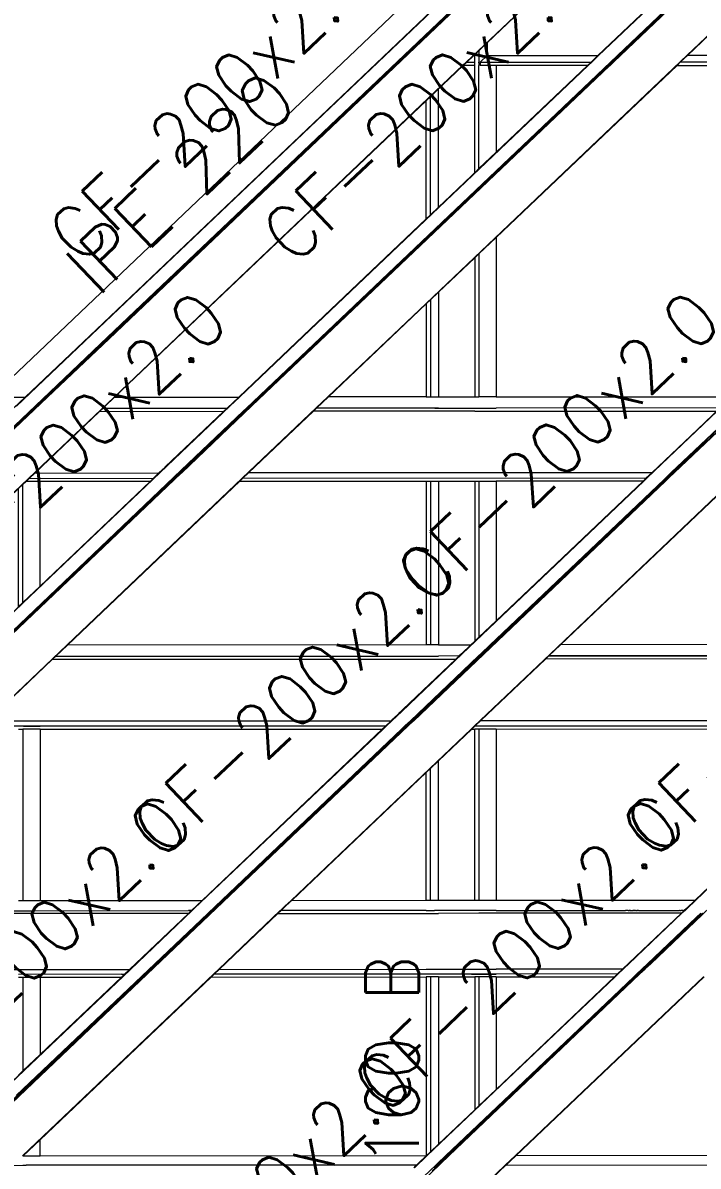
# Model space of a CAD drawing. Header units: millimetres. Extents: x 0 to 42, y 0 to 29.7.
# Drawn here: x 10.723 to 12.667, y 17.02 to 20.312 of the extents above; entities that cross this region are included whole.
import ezdxf
from ezdxf.enums import TextEntityAlignment as Align

# ---------------------------------------------------------------- set-up
doc = ezdxf.new("R2010")
doc.units = ezdxf.units.MM
doc.layers.add('BARRAS_DE_ACERO', color=7, linetype='Continuous', lineweight=9)
doc.layers.add('REFERENCIA_DE_LAS_BARRAS', color=2, linetype='Continuous', lineweight=9)
doc.styles.add('CYPETXT', font='romans__.ttf', dxfattribs={"height": 0.2})

msp = doc.modelspace()

# ---------------------------------------------------------------- linework, layer by layer
at = {"layer": 'BARRAS_DE_ACERO'}
for p, q in [((11.35914, 19.19372), (13.7196, 21.43868)), ((12.41443, 20.19941), (12.89606, 20.65748)), ((12.44023, 20.21952), (12.89848, 20.65535)), ((12.9004, 20.65283), (12.44349, 20.21828)), ((12.38059, 20.21824), (12.66374, 20.48754)), ((12.66228, 20.48754), (12.39286, 20.23131)), ((10.96843, 19.40468), (12.06329, 20.44595)), ((12.0121, 20.45411), (11.54032, 20.00542)), ((10.63235, 19.23617), (11.88387, 20.42643)), ((10.70397, 19.20862), (11.98736, 20.42919)), ((12.05269, 20.4403), (10.96672, 19.40749)), ((12.00071, 20.19915), (12.25177, 20.43793)), ((12.25218, 20.43789), (12.05974, 20.25487)), ((12.60972, 20.43811), (12.37855, 20.21824)), ((12.86729, 20.43969), (12.63539, 20.21914)), ((12.86741, 20.43809), (12.6364, 20.21839)), ((12.86722, 20.4383), (12.6527, 20.2343)), ((11.99221, 20.38074), (10.75984, 19.20868)), ((10.97067, 19.40445), (11.98525, 20.36937)), ((11.99283, 20.37459), (10.971, 19.40278)), ((12.03604, 20.23233), (12.05974, 20.25487)), ((12.05974, 20.25487), (12.05974, 20.21804)), ((12.63539, 20.21914), (11.88387, 19.5044)), ((12.02077, 20.21781), (12.00115, 20.19915)), ((12.02077, 20.21781), (12.02367, 20.21781)), ((12.03604, 20.23233), (12.02367, 20.22057)), ((12.02367, 20.21781), (12.02367, 20.21802)), ((12.02367, 20.19916), (12.02367, 20.21781)), ((12.03604, 20.23233), (12.03604, 20.21803)), ((12.03604, 20.21803), (12.03604, 20.19917)), ((12.0399, 20.19917), (12.05974, 20.21804)), ((12.05974, 20.21804), (12.37855, 20.21824)), ((12.38028, 20.21795), (12.36074, 20.19937)), ((12.38028, 20.21795), (12.38059, 20.21824)), ((12.39286, 20.23131), (12.38086, 20.21989)), ((12.44023, 20.21952), (12.41396, 20.19454)), ((12.42364, 20.19941), (12.44349, 20.21828)), ((12.61656, 20.19952), (12.6364, 20.21839)), ((12.63604, 20.21846), (12.63597, 20.21839)), ((12.6527, 20.2343), (12.63604, 20.21846)), ((13.20955, 20.21874), (12.6364, 20.21839)), ((11.98957, 20.18986), (10.98516, 19.2346)), ((10.98653, 19.2346), (11.99044, 20.18939)), ((11.36412, 19.19372), (12.4113, 20.18964)), ((11.36626, 19.20253), (12.41443, 20.19941)), ((11.38231, 19.20904), (12.41229, 20.18861)), ((12.35048, 20.18961), (11.52935, 19.40867)), ((11.58334, 19.40457), (12.40881, 20.18964)), ((11.91972, 20.12171), (11.99089, 20.18939)), ((11.98957, 20.18986), (11.99897, 20.1988)), ((11.99044, 20.18939), (11.99472, 20.19346)), ((12.00027, 20.19831), (11.99089, 20.18939)), ((12.02367, 20.18941), (11.99089, 20.18939)), ((11.99999, 20.19847), (11.99472, 20.19346)), ((12.00071, 20.19915), (11.99999, 20.19847)), ((12.00073, 20.19875), (12.00027, 20.19831)), ((12.00073, 20.19875), (12.00115, 20.19915)), ((12.00115, 20.19915), (12.02367, 20.19916)), ((12.02367, 20.18941), (12.02367, 20.19916)), ((12.02367, 19.88073), (12.02367, 20.18941)), ((12.03604, 20.19685), (12.03604, 20.19917)), ((12.03604, 20.19685), (12.03604, 20.18942)), ((12.03604, 19.89195), (12.34902, 20.18961)), ((12.03604, 19.89249), (12.03604, 20.18942)), ((12.0399, 20.19917), (12.0399, 20.18942)), ((12.08548, 20.18945), (12.0399, 20.18942)), ((12.08548, 19.69443), (12.6063, 20.18976)), ((12.3587, 20.19937), (12.34844, 20.18961)), ((12.34902, 20.18961), (12.35928, 20.19937)), ((12.35048, 20.18961), (12.36074, 20.19937)), ((12.40881, 20.18964), (12.41396, 20.19454)), ((12.4113, 20.18964), (12.41131, 20.18964)), ((12.41229, 20.18861), (12.41337, 20.18964)), ((12.42364, 20.19941), (12.41337, 20.18964)), ((12.61656, 20.19952), (12.6063, 20.18976)), ((12.6063, 20.18976), (13.19719, 20.19012)), ((12.61656, 20.19952), (13.76781, 20.20022)), ((10.98695, 19.2346), (11.88387, 20.08761)), ((11.54032, 20.00542), (10.70071, 19.20693)), ((12.08548, 19.93951), (12.03604, 19.89249)), ((12.03604, 19.89195), (11.34509, 19.23482)), ((11.88387, 19.74777), (11.5306, 19.41178)), ((12.03604, 19.64741), (12.08548, 19.69443)), ((11.91972, 19.53679), (12.02367, 19.63565)), ((12.03604, 19.64741), (12.02367, 19.63565)), ((12.03604, 19.64741), (12.03604, 19.23525)), ((11.89623, 19.51445), (11.91972, 19.53679)), ((11.60057, 19.23498), (11.88387, 19.5044)), ((11.88387, 19.50269), (11.89623, 19.51445)), ((10.75881, 19.20975), (10.96672, 19.40749)), ((10.96843, 19.40468), (10.78947, 19.23448)), ((10.971, 19.40278), (10.79404, 19.23448)), ((10.97067, 19.40445), (10.96909, 19.40294)), ((10.96909, 19.40295), (10.96909, 19.40294)), ((11.5306, 19.41178), (11.34453, 19.23482)), ((11.36164, 19.19372), (11.58334, 19.40457)), ((10.78947, 19.23448), (10.02209, 18.50466)), ((10.79404, 19.23448), (10.67962, 19.12566)), ((10.68835, 19.23442), (10.72913, 19.23445)), ((10.69592, 19.20286), (10.72913, 19.23445)), ((10.73056, 18.99116), (10.98653, 19.2346)), ((10.79196, 19.23448), (10.77216, 19.21565)), ((10.96698, 19.21731), (10.98516, 19.2346)), ((10.98695, 19.2346), (11.34453, 19.23482)), ((11.13305, 19.03315), (11.34509, 19.23482)), ((11.56852, 19.20285), (11.60231, 19.23498)), ((11.58608, 19.21989), (11.60195, 19.23498)), ((12.08548, 19.23528), (12.03604, 19.23525)), ((12.82885, 19.23574), (12.59892, 19.01706)), ((10.77216, 19.21565), (10.00706, 18.488)), ((10.71108, 19.16231), (10.75984, 19.20868)), ((10.73917, 19.00065), (10.96698, 19.21731)), ((10.94371, 19.19347), (10.75705, 19.01594)), ((11.56792, 19.20262), (10.81703, 18.48848)), ((10.94371, 19.19347), (10.95276, 19.20208)), ((10.94371, 19.19347), (11.30128, 19.19369)), ((10.95276, 19.20208), (10.95289, 19.20227)), ((10.95289, 19.20227), (10.95975, 19.20879)), ((10.95289, 19.20227), (11.31054, 19.20249)), ((11.11666, 19.01616), (11.31942, 19.20901)), ((11.13278, 19.03343), (11.30128, 19.19369)), ((11.357, 19.19372), (11.17882, 19.02426)), ((11.17928, 19.01793), (11.36412, 19.19372)), ((11.18028, 19.0169), (11.38231, 19.20904)), ((11.35914, 19.19372), (11.19038, 19.03322)), ((11.36626, 19.20253), (11.357, 19.19372)), ((11.37247, 19.01631), (11.55913, 19.19384)), ((11.55913, 19.19384), (11.56815, 19.20242)), ((12.02367, 19.19412), (11.55913, 19.19384)), ((11.56814, 19.20283), (11.56792, 19.20262)), ((11.56814, 19.20283), (11.56827, 19.20296)), ((11.56815, 19.20242), (11.5683, 19.20264)), ((11.56827, 19.20296), (11.58608, 19.21989)), ((11.5683, 19.20264), (11.56837, 19.20271)), ((11.56839, 19.20264), (11.5683, 19.20264)), ((11.56852, 19.20285), (11.56837, 19.20271)), ((11.56839, 19.20264), (11.56842, 19.20264)), ((11.91972, 19.20287), (11.5684, 19.20265)), ((11.8837, 19.20283), (11.5684, 19.20265)), ((11.8837, 19.20283), (11.56842, 19.20264)), ((11.90898, 19.20285), (12.08553, 19.20295)), ((11.91972, 19.20287), (11.90898, 19.20285)), ((12.72989, 19.20334), (12.08553, 19.20295)), ((12.51994, 19.00173), (12.72294, 19.1948)), ((12.72064, 19.19454), (12.53398, 19.01702)), ((12.58968, 19.01706), (12.77633, 19.19457)), ((12.59184, 19.01706), (12.78532, 19.20107)), ((12.59684, 19.01706), (12.79146, 19.20216)), ((12.69233, 19.11024), (12.59436, 19.01706)), ((10.77873, 18.69618), (11.13304, 19.03315)), ((11.11462, 19.01616), (11.13253, 19.03319)), ((11.13253, 19.03319), (11.13278, 19.03343)), ((11.13304, 19.03315), (11.13305, 19.03315)), ((11.1743, 19.01793), (11.19038, 19.03322)), ((11.19157, 19.03198), (11.17497, 19.01619)), ((11.17955, 19.0162), (10.63139, 18.49487)), ((10.64934, 18.5207), (11.17882, 19.02426)), ((10.65147, 18.5207), (11.17429, 19.01793)), ((11.11666, 19.01616), (10.72272, 18.6415)), ((10.74097, 19.00065), (11.09855, 19.00088)), ((10.75705, 19.01594), (11.11462, 19.01616)), ((11.17497, 19.01619), (10.83253, 18.69051)), ((10.8341, 18.68965), (11.17746, 19.0162)), ((11.35456, 19.00102), (10.84966, 18.52082)), ((11.08927, 18.99205), (11.09855, 19.00088)), ((11.11462, 19.01616), (11.09855, 19.00088)), ((11.1743, 19.01793), (11.17429, 19.01793)), ((11.17928, 19.01793), (11.17746, 19.0162)), ((11.17955, 19.0162), (11.18028, 19.0169)), ((11.34712, 18.9922), (11.35639, 19.00102)), ((11.37247, 19.01631), (11.35639, 19.00102)), ((11.35639, 19.00102), (12.51791, 19.00173)), ((12.08548, 19.01674), (11.37247, 19.01631)), ((12.51922, 19.00246), (11.98638, 18.4957)), ((12.56897, 18.99531), (12.07085, 18.52157)), ((12.57694, 19.00049), (12.07337, 18.52157)), ((12.52695, 19.01701), (12.08548, 19.01674)), ((12.56894, 18.99733), (12.08548, 18.53753)), ((12.23686, 18.48978), (12.77555, 19.0021)), ((12.79001, 19.01717), (12.24187, 18.49585)), ((12.51791, 19.00173), (12.50862, 18.99291)), ((12.53397, 19.01701), (12.51791, 19.00173)), ((12.51922, 19.00246), (12.53453, 19.01702)), ((12.51993, 19.00172), (12.51994, 19.00173)), ((12.53397, 19.01701), (12.52695, 19.01701)), ((12.53398, 19.01702), (12.53397, 19.01701)), ((12.56894, 18.99733), (12.57474, 19.00285)), ((12.56897, 18.99531), (12.59184, 19.01706)), ((12.57356, 18.99294), (12.58284, 19.00177)), ((12.58966, 19.01704), (12.57474, 19.00285)), ((12.57694, 19.00049), (12.59436, 19.01706)), ((12.59892, 19.01706), (12.58284, 19.00177)), ((12.58949, 19.01007), (12.59684, 19.01706)), ((12.58968, 19.01706), (12.58966, 19.01704)), ((10.20086, 18.48738), (10.73056, 18.99116)), ((10.73171, 18.99184), (10.72272, 18.98329)), ((10.77216, 18.99186), (10.73171, 18.99184)), ((10.77216, 18.69045), (10.77216, 18.99186)), ((11.34712, 18.9922), (10.85149, 18.52082)), ((11.34712, 18.9922), (11.88387, 18.99253)), ((12.57356, 18.99294), (11.848, 18.3029)), ((11.88387, 18.99253), (11.88387, 18.52145)), ((11.89623, 18.99254), (11.89623, 18.52146)), ((11.91972, 18.99255), (11.91972, 18.52147)), ((12.02367, 18.99261), (12.02367, 18.53169)), ((12.03604, 18.99262), (12.03604, 18.54345)), ((12.76647, 18.99306), (12.27086, 18.52169)), ((10.59419, 18.52067), (10.77873, 18.69618)), ((10.62078, 18.48912), (10.83253, 18.69051)), ((10.62559, 18.49135), (10.8341, 18.68965)), ((11.98787, 18.4957), (12.1978, 18.69536)), ((10.59566, 18.52067), (10.72272, 18.6415)), ((10.84966, 18.52082), (10.68495, 18.36417)), ((10.8514, 18.52082), (10.81739, 18.48848)), ((10.85149, 18.52082), (10.8514, 18.52082)), ((11.88387, 18.52145), (10.85149, 18.52082)), ((11.91972, 18.52147), (12.01299, 18.52153)), ((12.02367, 18.53169), (12.01299, 18.52153)), ((12.04368, 18.49573), (12.07085, 18.52157)), ((12.06789, 18.51636), (12.07337, 18.52157)), ((12.27077, 18.52169), (12.23719, 18.48975)), ((12.27086, 18.52169), (12.27077, 18.52169)), ((13.19719, 18.52225), (12.27086, 18.52169)), ((10.80823, 18.47968), (10.62338, 18.30389)), ((10.68546, 18.36334), (10.81703, 18.48848)), ((10.80823, 18.47968), (10.81721, 18.48822)), ((10.80823, 18.47968), (11.96972, 18.48038)), ((10.81721, 18.48822), (10.81739, 18.48848)), ((10.81739, 18.48848), (11.89623, 18.48914)), ((11.81344, 18.32981), (11.98787, 18.4957)), ((11.96972, 18.48038), (11.81663, 18.33481)), ((12.04867, 18.49573), (11.82985, 18.28762)), ((12.01181, 18.46746), (11.83877, 18.3029)), ((11.84093, 18.3029), (12.04368, 18.49573)), ((11.84344, 18.3029), (12.02134, 18.47209)), ((11.97955, 18.4892), (11.89623, 18.40995)), ((11.89623, 18.48914), (11.91972, 18.48915)), ((11.98638, 18.4957), (11.97955, 18.4892)), ((12.03604, 18.49051), (12.01181, 18.46746)), ((12.03604, 18.49051), (12.04153, 18.49573)), ((12.03984, 18.30371), (12.24187, 18.49585)), ((12.23686, 18.48978), (12.04047, 18.303)), ((13.38907, 18.48122), (12.22757, 18.48052)), ((12.23675, 18.48933), (12.23658, 18.48909)), ((12.23675, 18.48933), (12.24183, 18.48933)), ((12.2368, 18.48936), (12.23678, 18.48936)), ((12.2368, 18.48936), (12.24188, 18.48936)), ((12.23684, 18.48942), (12.23682, 18.4894)), ((12.23684, 18.48942), (12.23719, 18.48975)), ((12.62005, 18.48956), (12.24183, 18.48933)), ((11.89623, 18.40995), (11.81276, 18.33054)), ((10.77281, 18.30224), (11.78306, 18.30285)), ((11.78306, 18.30285), (11.76701, 18.28759)), ((11.76834, 18.28832), (11.78364, 18.30287)), ((11.78487, 18.30264), (11.76904, 18.28759)), ((11.78306, 18.30285), (11.78308, 18.30287)), ((11.78308, 18.30287), (11.7849, 18.30459)), ((11.78364, 18.30287), (11.78419, 18.30339)), ((11.78419, 18.30339), (11.80575, 18.32389)), ((11.78509, 18.30285), (11.78487, 18.30264)), ((11.80097, 18.31989), (11.81242, 18.3308)), ((11.81275, 18.33053), (11.80575, 18.32389)), ((11.81242, 18.3308), (11.81663, 18.33481)), ((11.81276, 18.33054), (11.81275, 18.33053)), ((11.84091, 18.30288), (11.81557, 18.27878)), ((11.8238, 18.28866), (11.83875, 18.30288)), ((11.82863, 18.28881), (11.84344, 18.3029)), ((11.83877, 18.3029), (11.83875, 18.30288)), ((11.84093, 18.3029), (11.84091, 18.30288)), ((11.84614, 18.30115), (11.84796, 18.30288)), ((11.84796, 18.30288), (11.84797, 18.30288)), ((11.84797, 18.30288), (11.848, 18.3029)), ((12.03984, 18.30371), (12.02305, 18.28774)), ((12.02465, 18.28795), (12.04047, 18.303)), ((12.04093, 18.30302), (12.02486, 18.28774)), ((12.65885, 17.7862), (13.20299, 18.30371)), ((11.76701, 18.28759), (10.60549, 18.28688)), ((10.62155, 18.30215), (10.77281, 18.30224)), ((10.71035, 18.27811), (10.72272, 18.27812)), ((10.72467, 18.28693), (10.72272, 18.28692)), ((10.72467, 18.28692), (10.72272, 18.28692)), ((10.77216, 18.27815), (10.72272, 18.27812)), ((10.72467, 18.28693), (10.77216, 18.28695)), ((10.72467, 18.28692), (10.77216, 18.28695)), ((11.76697, 18.28755), (10.77216, 18.28695)), ((10.77216, 18.27815), (11.75771, 18.27875)), ((10.89185, 17.40027), (11.81557, 18.27878)), ((11.21458, 17.76168), (11.75827, 18.27875)), ((11.21607, 17.76168), (11.75975, 18.27875)), ((11.75771, 18.27875), (11.2389, 17.78533)), ((11.83192, 18.28762), (11.27896, 17.76172)), ((11.47804, 17.95983), (11.81342, 18.27878)), ((11.82985, 18.28762), (11.48042, 17.9553)), ((12.01376, 18.2789), (11.49495, 17.78549)), ((11.75771, 18.27875), (11.76697, 18.28755)), ((11.76757, 18.28759), (11.75827, 18.27875)), ((11.75975, 18.27875), (11.769, 18.28755)), ((11.76701, 18.28759), (11.76698, 18.28756)), ((11.76834, 18.28832), (11.76757, 18.28759)), ((11.769, 18.28755), (11.76904, 18.28759)), ((11.82271, 18.28762), (11.81342, 18.27878)), ((11.82271, 18.28762), (11.8238, 18.28866)), ((11.83192, 18.28762), (11.84614, 18.30115)), ((11.89623, 18.16582), (12.01514, 18.2789)), ((11.91972, 18.18775), (12.01556, 18.2789)), ((12.01376, 18.2789), (12.02305, 18.28774)), ((12.01514, 18.2789), (12.02443, 18.28774)), ((12.03604, 18.27891), (12.02367, 18.2789)), ((12.02367, 17.78581), (12.02367, 18.2789)), ((12.02443, 18.28774), (12.02465, 18.28795)), ((12.02486, 18.28774), (12.02483, 18.28771)), ((12.02486, 18.28774), (13.18639, 18.28846)), ((12.08548, 18.27894), (12.03604, 18.27891)), ((12.03604, 18.27891), (12.03604, 17.78582)), ((12.08548, 18.27894), (13.17708, 18.2796)), ((12.08548, 18.27894), (12.08548, 17.78585)), ((11.46542, 17.7561), (11.89623, 18.16582)), ((12.84587, 17.96461), (12.65828, 17.7862)), ((12.84462, 17.96149), (12.6603, 17.7862)), ((10.71035, 17.785), (10.72272, 17.78501)), ((11.2389, 17.78533), (11.208, 17.75594)), ((11.4783, 17.76965), (11.49495, 17.78549)), ((11.49668, 17.78549), (11.49675, 17.78549)), ((11.88387, 17.78573), (11.89623, 17.78574)), ((11.89623, 17.78574), (11.91972, 17.78575)), ((11.91972, 17.78575), (12.02367, 17.78581)), ((12.02367, 17.78581), (12.03604, 17.78582)), ((12.03604, 17.78582), (12.08548, 17.78585)), ((12.08548, 17.78585), (12.65828, 17.7862)), ((12.7232, 17.78623), (12.53061, 17.60307)), ((12.6334, 17.76254), (12.65828, 17.7862)), ((12.65885, 17.7862), (12.63397, 17.76254)), ((12.63542, 17.76254), (12.6603, 17.7862)), ((11.19942, 17.74778), (10.0379, 17.74708)), ((11.03, 17.58665), (11.19942, 17.74778)), ((11.27896, 17.76172), (11.08032, 17.57279)), ((11.21003, 17.75594), (11.18825, 17.73523)), ((11.19919, 17.75592), (11.19987, 17.75592)), ((11.20443, 17.75592), (11.19987, 17.75592)), ((11.21458, 17.76168), (11.19989, 17.74771)), ((11.21003, 17.75594), (11.21607, 17.76168)), ((11.2862, 17.58695), (11.46402, 17.75607)), ((11.30371, 17.60231), (11.46539, 17.75607)), ((11.46562, 17.75588), (11.45726, 17.74793)), ((11.45726, 17.74793), (11.89623, 17.7482)), ((11.46402, 17.75607), (11.46406, 17.75611)), ((11.47021, 17.76196), (11.46406, 17.75611)), ((11.46576, 17.75607), (11.46562, 17.75588)), ((11.46579, 17.7561), (11.46578, 17.75609)), ((11.88387, 17.75632), (11.46582, 17.75607)), ((11.47021, 17.76196), (11.4783, 17.76965)), ((11.88387, 17.75632), (11.908, 17.75634)), ((11.89623, 17.7482), (11.91972, 17.74821)), ((11.91972, 17.75635), (11.908, 17.75634)), ((12.08548, 17.75644), (11.91972, 17.75635)), ((12.03604, 17.74828), (11.91972, 17.74821)), ((12.08548, 17.74831), (12.03604, 17.74828)), ((12.08552, 17.75644), (12.08548, 17.75644)), ((12.60908, 17.74862), (12.08548, 17.74831)), ((12.08552, 17.75644), (12.45635, 17.75677)), ((12.61877, 17.74863), (12.44936, 17.5875)), ((12.45635, 17.75677), (12.45679, 17.75677)), ((12.45692, 17.75677), (12.45679, 17.75677)), ((12.45863, 17.75677), (12.45806, 17.75677)), ((12.4592, 17.75677), (12.45863, 17.75677)), ((12.45977, 17.75677), (12.4592, 17.75677)), ((12.46034, 17.75677), (12.45977, 17.75677)), ((12.46091, 17.75677), (12.46034, 17.75677)), ((12.46148, 17.75677), (12.46091, 17.75677)), ((12.46206, 17.75677), (12.46148, 17.75677)), ((12.46264, 17.75677), (12.46206, 17.75677)), ((12.46322, 17.75677), (12.46264, 17.75677)), ((12.4638, 17.75677), (12.46322, 17.75677)), ((12.46438, 17.75677), (12.4638, 17.75677)), ((12.46496, 17.75677), (12.46438, 17.75677)), ((12.46554, 17.75677), (12.46496, 17.75677)), ((12.46612, 17.75677), (12.46554, 17.75677)), ((12.62791, 17.75677), (12.46656, 17.60332)), ((12.6205, 17.74835), (12.46772, 17.60304)), ((12.46902, 17.75677), (12.46844, 17.75677)), ((12.4696, 17.75677), (12.46902, 17.75677)), ((12.47019, 17.75677), (12.4696, 17.75677)), ((12.47078, 17.75677), (12.47019, 17.75677)), ((12.47078, 17.75677), (12.47137, 17.75677)), ((12.47196, 17.75677), (12.47137, 17.75677)), ((12.47967, 17.75677), (12.47907, 17.75677)), ((12.48027, 17.75677), (12.47967, 17.75677)), ((12.48027, 17.75677), (12.48087, 17.75677)), ((12.48147, 17.75677), (12.48087, 17.75677)), ((12.48207, 17.75677), (12.48147, 17.75677)), ((12.48267, 17.75677), (12.48207, 17.75677)), ((12.48447, 17.75677), (12.48387, 17.75677)), ((12.48508, 17.75677), (12.48447, 17.75677)), ((12.4857, 17.75677), (12.48508, 17.75677)), ((12.48632, 17.75677), (12.4857, 17.75677)), ((12.49128, 17.75677), (12.49066, 17.75677)), ((12.49314, 17.75677), (12.49252, 17.75677)), ((12.49377, 17.75677), (12.49314, 17.75677)), ((12.4944, 17.75677), (12.49377, 17.75677)), ((12.49503, 17.75677), (12.4944, 17.75677)), ((12.49566, 17.75677), (12.49503, 17.75677)), ((12.52353, 17.60307), (12.67054, 17.74288)), ((12.67966, 17.74917), (12.52603, 17.60307)), ((12.59919, 17.67029), (12.68184, 17.7489)), ((12.60254, 17.75677), (12.60334, 17.75677)), ((12.60334, 17.75677), (12.60414, 17.75677)), ((12.60414, 17.75677), (12.60494, 17.75677)), ((12.60494, 17.75677), (12.60574, 17.75677)), ((12.60574, 17.75677), (12.60655, 17.75677)), ((12.60655, 17.75677), (12.60736, 17.75677)), ((12.60736, 17.75677), (12.60817, 17.75677)), ((12.60817, 17.75677), (12.60898, 17.75677)), ((12.60898, 17.75677), (12.60979, 17.75677)), ((12.61877, 17.74863), (12.60908, 17.74862)), ((12.60979, 17.75677), (12.6106, 17.75677)), ((12.6106, 17.75677), (12.61141, 17.75677)), ((12.61141, 17.75677), (12.61222, 17.75677)), ((12.61222, 17.75677), (12.61303, 17.75677)), ((12.61303, 17.75677), (12.61384, 17.75677)), ((12.61466, 17.75677), (12.61384, 17.75677)), ((12.61548, 17.75677), (12.61466, 17.75677)), ((12.61548, 17.75677), (12.6163, 17.75677)), ((12.6163, 17.75677), (12.61712, 17.75677)), ((12.61715, 17.75677), (12.61712, 17.75677)), ((12.61715, 17.75677), (12.61794, 17.75677)), ((12.62378, 17.75677), (12.61794, 17.75677)), ((12.61877, 17.74863), (12.62734, 17.75677)), ((12.62936, 17.75677), (12.6205, 17.74835)), ((12.62735, 17.75678), (12.62736, 17.75679)), ((12.6334, 17.76254), (12.62736, 17.75679)), ((12.62793, 17.75679), (12.62791, 17.75677)), ((12.62793, 17.75679), (12.62974, 17.75851)), ((12.62936, 17.75677), (12.63542, 17.76254)), ((12.63397, 17.76254), (12.62974, 17.75851)), ((12.67446, 17.74866), (12.6627, 17.73748)), ((11.03121, 17.58588), (11.18825, 17.73523)), ((12.6627, 17.73748), (12.52138, 17.60307)), ((10.70721, 17.22229), (11.21164, 17.70203)), ((10.46699, 17.04927), (11.03121, 17.58588)), ((11.02997, 17.58663), (11.01538, 17.57276)), ((11.03051, 17.58661), (11.01595, 17.57276)), ((11.03051, 17.58661), (11.03053, 17.58663)), ((11.03053, 17.58663), (11.03055, 17.58665)), ((11.03743, 17.5932), (11.03055, 17.58665)), ((11.2862, 17.58695), (11.27216, 17.5736)), ((11.28763, 17.58702), (11.27302, 17.57312)), ((11.28782, 17.58678), (11.27323, 17.5729)), ((11.30371, 17.60231), (11.28763, 17.58702)), ((12.50045, 17.58112), (11.94217, 17.05016)), ((12.03612, 17.58723), (12.08548, 17.58726)), ((12.44934, 17.58748), (12.08548, 17.58726)), ((12.43479, 17.57364), (12.44934, 17.58748)), ((12.44993, 17.5875), (12.43608, 17.57433)), ((12.45136, 17.58748), (12.43681, 17.57364)), ((12.44934, 17.58748), (12.44936, 17.5875)), ((12.44993, 17.5875), (12.45069, 17.58822)), ((12.46598, 17.60276), (12.45069, 17.58822)), ((12.45136, 17.58748), (12.45138, 17.5875)), ((12.45138, 17.5875), (12.45309, 17.58912)), ((12.45309, 17.58912), (12.46772, 17.60304)), ((12.46627, 17.60304), (12.46598, 17.60276)), ((12.46656, 17.60332), (12.46627, 17.60304)), ((12.50503, 17.58751), (12.49049, 17.57367)), ((12.49513, 17.57367), (12.50968, 17.58751)), ((12.51216, 17.58751), (12.49761, 17.57367)), ((12.51424, 17.58751), (12.49969, 17.57367)), ((12.50717, 17.58751), (12.50045, 17.58112)), ((12.50503, 17.58751), (12.50505, 17.58753)), ((12.50675, 17.58915), (12.50505, 17.58753)), ((12.50675, 17.58915), (12.52138, 17.60307)), ((12.50717, 17.58751), (12.50719, 17.58753)), ((12.5089, 17.58915), (12.50719, 17.58753)), ((12.52353, 17.60307), (12.5089, 17.58915)), ((12.50968, 17.58751), (12.5097, 17.58753)), ((12.5114, 17.58915), (12.5097, 17.58753)), ((12.52603, 17.60307), (12.5114, 17.58915)), ((12.51216, 17.58751), (12.51218, 17.58753)), ((12.51388, 17.58915), (12.51218, 17.58753)), ((12.51388, 17.58915), (12.52851, 17.60307)), ((12.51424, 17.58751), (12.51427, 17.58753)), ((11.08032, 17.57279), (10.52988, 17.0493)), ((11.00682, 17.57275), (10.71035, 17.57256)), ((10.71035, 17.56444), (10.72272, 17.56445)), ((10.72172, 17.0501), (11.27216, 17.5736)), ((10.72259, 17.04963), (11.27302, 17.57312)), ((10.72272, 17.56445), (10.77216, 17.56448)), ((10.72272, 17.56445), (10.72272, 17.29441)), ((10.77216, 17.34091), (11.01595, 17.57276)), ((10.77216, 17.56448), (11.00682, 17.56462)), ((10.77216, 17.34143), (11.00682, 17.56462)), ((11.00682, 17.56462), (11.01537, 17.57275)), ((11.27323, 17.5729), (11.26468, 17.56477)), ((11.26468, 17.56477), (11.88387, 17.56515)), ((12.0148, 17.57334), (11.27323, 17.5729)), ((11.89623, 17.56516), (11.88387, 17.56515)), ((11.88387, 17.56515), (11.88387, 17.05013)), ((12.42823, 17.56548), (11.88636, 17.05013)), ((11.91972, 17.56517), (11.89623, 17.56516)), ((11.89623, 17.56516), (11.89623, 17.06145)), ((11.91972, 17.56517), (12.02367, 17.56523)), ((11.91972, 17.56517), (11.91972, 17.08379)), ((12.48655, 17.56551), (11.94467, 17.05016)), ((12.49965, 17.57363), (11.94925, 17.05016)), ((12.03604, 17.57336), (12.0148, 17.57334)), ((12.01495, 17.57336), (12.08542, 17.5734)), ((12.03604, 17.56524), (12.02367, 17.56523)), ((12.02367, 17.56523), (12.02367, 17.18265)), ((12.03604, 17.57336), (12.08544, 17.57339)), ((12.08548, 17.56527), (12.03604, 17.56524)), ((12.03604, 17.56524), (12.03604, 17.19441)), ((12.08544, 17.5734), (12.08542, 17.5734)), ((12.43479, 17.57364), (12.08544, 17.57342)), ((12.43477, 17.57362), (12.08544, 17.5734)), ((12.08544, 17.57339), (12.08548, 17.57339)), ((12.43475, 17.5736), (12.08548, 17.57339)), ((12.08548, 17.2409), (12.42677, 17.56548)), ((12.42621, 17.56548), (12.08548, 17.24144)), ((12.08548, 17.56527), (12.42621, 17.56548)), ((12.08548, 17.56527), (12.08548, 17.24144)), ((12.12547, 17.22653), (12.4819, 17.56551)), ((12.49761, 17.57367), (12.12881, 17.22292)), ((12.14038, 17.05028), (12.68224, 17.56563)), ((12.14174, 17.05028), (12.68361, 17.56563)), ((12.14218, 17.05028), (12.68405, 17.56563)), ((12.42621, 17.56548), (12.43475, 17.5736)), ((12.42677, 17.56548), (12.43292, 17.57133)), ((12.43677, 17.5736), (12.42823, 17.56548)), ((12.43292, 17.57133), (12.43535, 17.57364)), ((12.43475, 17.5736), (12.43477, 17.57362)), ((12.43477, 17.57362), (12.43479, 17.57364)), ((12.43608, 17.57433), (12.43535, 17.57364)), ((12.43677, 17.5736), (12.43681, 17.57364)), ((12.4819, 17.56551), (12.49049, 17.57367)), ((12.49442, 17.57299), (12.48655, 17.56551)), ((12.49508, 17.57363), (12.49442, 17.57299)), ((12.49512, 17.57366), (12.49513, 17.57367)), ((12.49965, 17.57363), (12.49969, 17.57367)), ((10.89185, 17.40027), (10.52283, 17.0493)), ((10.57055, 17.14916), (10.77216, 17.34091)), ((10.72272, 17.29441), (10.71035, 17.28264)), ((11.88566, 17.05086), (12.08548, 17.2409)), ((12.12547, 17.22653), (11.94002, 17.05016)), ((12.12881, 17.22292), (11.94716, 17.05016)), ((12.02367, 17.18265), (11.91972, 17.08379)), ((10.77216, 17.04945), (10.77216, 17.09637)), ((11.88433, 17.05013), (11.89623, 17.06145)), ((11.91972, 17.08379), (11.89623, 17.06145)), ((10.69459, 17.02265), (10.72285, 17.02267)), ((10.72274, 17.04942), (10.72254, 17.04924)), ((10.72274, 17.04942), (10.72279, 17.04942)), ((10.77216, 17.04945), (10.72279, 17.04942)), ((10.72285, 17.02267), (10.72834, 17.02268)), ((10.72834, 17.02268), (10.7317, 17.02268)), ((11.85619, 17.02337), (10.7317, 17.02268)), ((11.88387, 17.05013), (10.77216, 17.04945)), ((11.35726, 16.48715), (11.92111, 17.0234)), ((11.85016, 17.01572), (11.88635, 17.05013)), ((11.85676, 17.02338), (11.85084, 17.01775)), ((11.8614, 17.02832), (11.8562, 17.02338)), ((11.85676, 17.02338), (11.8582, 17.02475)), ((11.88566, 17.05086), (11.8582, 17.02475)), ((11.88433, 17.05013), (11.8614, 17.02832)), ((11.87691, 16.99014), (11.91174, 17.02327)), ((11.88387, 17.05013), (11.88433, 17.05013)), ((11.88635, 17.05013), (11.88636, 17.05013)), ((11.90599, 17.01575), (11.91396, 17.02333)), ((11.90849, 17.01575), (11.91653, 17.0234)), ((11.91189, 17.02341), (11.91709, 17.02836)), ((11.91403, 17.0234), (11.91396, 17.02333)), ((11.91404, 17.02341), (11.91403, 17.0234)), ((11.91404, 17.02341), (11.91924, 17.02836)), ((11.91654, 17.02341), (11.91653, 17.0234)), ((11.91654, 17.02341), (11.92174, 17.02836)), ((11.94002, 17.05016), (11.91709, 17.02836)), ((11.91902, 17.0234), (11.91899, 17.02337)), ((11.91902, 17.0234), (11.91903, 17.02341)), ((11.9214, 17.02566), (11.91903, 17.02341)), ((11.91924, 17.02836), (11.94217, 17.05016)), ((11.92111, 17.0234), (11.92633, 17.02836)), ((11.94716, 17.05016), (11.9214, 17.02566)), ((11.94467, 17.05016), (11.92174, 17.02836)), ((11.94925, 17.05016), (11.92633, 17.02836)), ((12.11237, 17.02364), (11.95366, 16.87269)), ((12.11362, 17.02354), (11.96875, 16.88576)), ((12.10601, 17.01587), (12.11379, 17.02327)), ((12.11237, 17.02364), (12.14038, 17.05028)), ((12.11362, 17.02354), (12.12678, 17.03606)), ((12.11396, 17.02352), (12.11379, 17.02327)), ((12.11876, 17.02808), (12.11918, 17.02848)), ((12.11918, 17.02848), (12.1421, 17.05028)), ((12.12678, 17.03606), (12.14174, 17.05028))]:
    msp.add_line(p, q, dxfattribs=at)
for points in [[(12.89783, 20.65237), (12.42156, 20.1994), (12.41131, 20.18964)], [(12.00067, 20.44376), (10.91519, 19.41141), (10.72913, 19.23445)], [(12.22449, 20.41328), (11.99934, 20.19915), (11.99897, 20.1988)], [(11.60195, 19.23498), (12.60587, 20.18976), (12.63597, 20.21839)], [(12.02077, 20.21781), (12.02367, 20.22057), (12.02367, 20.21802)], [(12.0399, 20.19917), (12.3587, 20.19937), (12.37855, 20.21824)], [(12.35928, 20.19937), (12.37912, 20.21824), (12.38086, 20.21989)], [(12.03604, 19.89249), (12.02367, 19.88073), (11.91972, 19.78187), (11.91972, 20.12171), (11.89623, 20.09937)], [(11.89623, 19.75953), (11.89623, 20.09937), (11.88387, 20.08761)], [(11.91972, 19.78187), (11.89623, 19.75953), (11.88387, 19.74777), (11.88387, 20.08761)], [(12.08548, 19.69443), (12.08548, 19.23528), (12.76393, 19.23571)], [(12.02367, 19.63565), (12.02367, 19.23524), (12.03604, 19.23525)], [(11.91972, 19.53679), (11.91972, 19.23517), (12.02367, 19.23524)], [(11.60238, 19.23498), (11.88387, 19.50269), (11.88387, 19.23515), (11.89623, 19.23516)], [(11.89623, 19.51445), (11.89623, 19.23516), (11.91972, 19.23517)], [(10.96909, 19.40295), (10.79196, 19.23448), (10.96909, 19.40295), (10.97067, 19.40445)], [(11.52935, 19.40867), (11.34656, 19.23482), (11.31942, 19.20901)], [(10.98695, 19.2346), (10.98689, 19.2346), (10.95975, 19.20879)], [(11.30128, 19.19369), (11.31054, 19.20249), (11.34453, 19.23482)], [(11.35456, 19.00102), (11.56762, 19.20364), (11.60057, 19.23498)], [(11.88387, 19.23515), (11.60238, 19.23498), (11.60231, 19.23498)], [(12.53453, 19.01702), (12.73044, 19.20334), (12.76448, 19.23571)], [(10.00675, 18.4945), (10.21581, 18.69333), (10.75881, 19.20975)], [(11.19157, 19.03198), (11.19288, 19.03322), (11.36164, 19.19372)], [(12.02367, 19.19412), (12.72064, 19.19454), (12.72989, 19.20334)], [(10.73917, 19.00065), (10.20117, 18.48899), (10.20101, 18.48884)], [(10.75705, 19.01594), (10.74097, 19.00065), (10.73171, 18.99184)], [(12.58949, 19.01007), (12.58074, 19.00175), (12.04867, 18.49573)], [(12.1978, 18.69536), (12.51067, 18.99291), (12.51993, 19.00172)], [(10.77216, 18.69045), (10.72272, 18.64343), (10.71035, 18.63167), (10.71035, 18.97153), (10.6064, 18.87267)], [(10.72272, 18.64343), (10.72272, 18.98329), (10.71035, 18.97153)], [(10.77216, 18.69045), (11.08927, 18.99205), (10.77216, 18.99186)], [(11.88387, 18.99253), (11.89623, 18.99254), (11.91972, 18.99255), (12.02367, 18.99261), (12.03604, 18.99262), (12.08548, 18.99265)], [(12.08548, 18.59047), (12.03604, 18.54345), (12.02367, 18.53169)], [(12.08548, 18.53753), (12.0687, 18.52157), (12.04153, 18.49573)], [(11.91972, 18.52147), (11.89623, 18.52146), (11.88387, 18.52145)], [(12.01299, 18.52153), (11.98583, 18.4957), (11.97898, 18.48919)], [(12.02134, 18.47209), (12.0462, 18.49573), (12.06789, 18.51636)], [(11.96972, 18.48038), (11.97898, 18.48919), (11.91972, 18.48915)], [(12.04093, 18.30302), (12.22757, 18.48052), (12.23658, 18.48909)], [(12.24188, 18.48936), (12.2368, 18.48935), (12.23677, 18.48935), (12.23675, 18.48933)], [(12.23677, 18.48935), (12.23678, 18.48936), (12.23682, 18.4894)], [(12.92014, 18.48977), (12.24188, 18.48936), (12.61914, 18.48958)], [(12.61914, 18.48958), (12.9203, 18.48976), (13.04295, 18.48983)], [(13.04295, 18.48981), (12.80135, 18.48967), (12.62005, 18.48956)], [(11.80097, 18.31989), (11.7854, 18.30508), (11.7849, 18.30459)], [(11.78509, 18.30285), (11.78511, 18.30287), (11.81344, 18.32981)], [(12.04093, 18.30302), (12.0855, 18.30305), (13.20243, 18.30371)], [(10.72272, 18.27812), (10.72272, 17.78501), (10.77216, 17.78504)], [(11.76697, 18.28755), (11.76698, 18.28756), (10.77216, 18.28695)], [(10.77216, 18.27815), (10.77216, 17.78504), (11.2389, 17.78533)], [(11.82863, 18.28881), (11.47975, 17.95701), (11.21164, 17.70203)], [(12.02483, 18.28771), (12.01556, 18.2789), (12.02367, 18.2789)], [(11.91972, 17.78575), (11.91972, 18.18775), (11.89623, 18.16541)], [(11.89623, 17.78574), (11.89623, 18.16541), (11.88387, 18.15366)], [(10.58291, 17.10171), (11.07932, 17.57383), (11.48042, 17.9553)], [(11.47804, 17.95983), (11.25511, 17.74781), (10.70368, 17.22337)], [(11.49668, 17.78549), (11.47181, 17.76183), (11.46579, 17.7561)], [(10.58291, 17.75555), (10.7475, 17.75565), (11.19919, 17.75592)], [(11.19989, 17.74771), (11.1877, 17.73611), (11.03743, 17.5932)], [(11.208, 17.75594), (11.2078, 17.75574), (11.19942, 17.74778)], [(11.208, 17.75594), (11.20191, 17.75593), (11.20443, 17.75592)], [(11.45726, 17.74793), (11.28782, 17.58678), (11.88387, 17.58714), (12.02992, 17.58724), (12.03612, 17.58723)], [(11.46542, 17.7561), (11.46541, 17.75609), (11.46539, 17.75607)], [(11.46578, 17.75609), (11.46576, 17.75607), (11.46582, 17.75607)], [(12.45692, 17.75677), (12.45749, 17.75677), (12.45806, 17.75677)], [(12.46612, 17.75677), (12.4667, 17.75677), (12.46728, 17.75677), (12.46786, 17.75677), (12.46844, 17.75677)], [(12.47196, 17.75677), (12.47255, 17.75677), (12.47314, 17.75677), (12.47373, 17.75677), (12.47432, 17.75677), (12.47491, 17.75677), (12.4755, 17.75677), (12.47609, 17.75677), (12.47668, 17.75677), (12.47727, 17.75677), (12.47787, 17.75677), (12.47847, 17.75677), (12.47907, 17.75677)], [(12.48267, 17.75677), (12.48327, 17.75677), (12.48387, 17.75677)], [(12.48632, 17.75677), (12.48694, 17.75677), (12.48756, 17.75677), (12.48818, 17.75677), (12.4888, 17.75677), (12.48942, 17.75677), (12.49004, 17.75677), (12.49066, 17.75677)], [(12.49128, 17.75677), (12.4919, 17.75677), (12.49252, 17.75677)], [(12.49566, 17.75677), (12.49629, 17.75677), (12.49692, 17.75677), (12.49755, 17.75677), (12.49818, 17.75677), (12.49881, 17.75677), (12.49944, 17.75677), (12.50007, 17.75677), (12.5007, 17.75677), (12.50133, 17.75677), (12.50197, 17.75677), (12.50261, 17.75677), (12.50325, 17.75677), (12.50389, 17.75677), (12.50453, 17.75677), (12.50517, 17.75677), (12.50581, 17.75677), (12.50645, 17.75677), (12.50709, 17.75677), (12.50773, 17.75677), (12.50837, 17.75677), (12.50901, 17.75677), (12.50965, 17.75677), (12.5103, 17.75677), (12.51095, 17.75677), (12.5116, 17.75677), (12.51225, 17.75677), (12.5129, 17.75677), (12.51355, 17.75677), (12.51421, 17.75677), (12.51487, 17.75677), (12.51553, 17.75677), (12.51619, 17.75677), (12.51685, 17.75677), (12.51751, 17.75677), (12.51818, 17.75677), (12.51885, 17.75677), (12.51952, 17.75677), (12.52019, 17.75677), (12.52086, 17.75677), (12.52153, 17.75677), (12.5222, 17.75677), (12.52287, 17.75677), (12.52354, 17.75677), (12.52421, 17.75677), (12.52488, 17.75677), (12.52555, 17.75677), (12.52623, 17.75677), (12.52691, 17.75677), (12.52759, 17.75677), (12.52827, 17.75677), (12.52895, 17.75677), (12.52963, 17.75677), (12.53031, 17.75677), (12.53099, 17.75677), (12.53167, 17.75677), (12.53235, 17.75677), (12.53303, 17.75677), (12.53371, 17.75677), (12.5344, 17.75677), (12.53509, 17.75677), (12.53578, 17.75677), (12.53647, 17.75677), (12.53716, 17.75677), (12.53785, 17.75677), (12.53854, 17.75677), (12.53923, 17.75677), (12.53992, 17.75677), (12.54061, 17.75677), (12.5413, 17.75677), (12.54199, 17.75677), (12.54269, 17.75677), (12.5434, 17.75677), (12.54411, 17.75677), (12.54482, 17.75677), (12.54553, 17.75677), (12.54624, 17.75677), (12.54695, 17.75677), (12.54766, 17.75677), (12.54837, 17.75677), (12.54908, 17.75677), (12.54979, 17.75677), (12.55051, 17.75677), (12.55123, 17.75677), (12.55195, 17.75677), (12.55267, 17.75677), (12.55339, 17.75677), (12.55411, 17.75677), (12.55483, 17.75677), (12.55555, 17.75677), (12.55627, 17.75677), (12.55699, 17.75677), (12.55771, 17.75677), (12.55844, 17.75677), (12.55917, 17.75677), (12.5599, 17.75677), (12.56063, 17.75677), (12.56136, 17.75677), (12.56209, 17.75677), (12.56282, 17.75677), (12.56355, 17.75677), (12.56428, 17.75677), (12.56501, 17.75677), (12.56574, 17.75677), (12.56648, 17.75677), (12.56722, 17.75677), (12.56796, 17.75677), (12.5687, 17.75677), (12.56944, 17.75677), (12.57018, 17.75677), (12.57092, 17.75677), (12.57166, 17.75677), (12.57241, 17.75677), (12.57316, 17.75677), (12.57391, 17.75677), (12.57467, 17.75677), (12.57543, 17.75677), (12.57619, 17.75677), (12.57695, 17.75677), (12.57771, 17.75677), (12.57847, 17.75677), (12.57923, 17.75677), (12.57999, 17.75677), (12.58075, 17.75677), (12.58151, 17.75677), (12.58228, 17.75677), (12.58305, 17.75677), (12.58382, 17.75677), (12.58459, 17.75677), (12.58536, 17.75677), (12.58613, 17.75677), (12.5869, 17.75677), (12.58767, 17.75677), (12.58844, 17.75677), (12.58921, 17.75677), (12.58998, 17.75677), (12.59076, 17.75677), (12.59154, 17.75677), (12.59232, 17.75677), (12.5931, 17.75677), (12.59388, 17.75677), (12.59466, 17.75677), (12.59544, 17.75677), (12.59622, 17.75677), (12.597, 17.75677), (12.59778, 17.75677), (12.59857, 17.75677), (12.59936, 17.75677), (12.60015, 17.75677), (12.60094, 17.75677), (12.60174, 17.75677), (12.60254, 17.75677)], [(12.62378, 17.75677), (12.62734, 17.75677), (12.62735, 17.75678)], [(12.59919, 17.67029), (12.5745, 17.64681), (12.52851, 17.60307)], [(10.60662, 17.58637), (11.02997, 17.58663), (11.03, 17.58665)], [(12.53061, 17.60307), (12.51597, 17.58915), (12.51427, 17.58753)], [(10.77216, 17.56448), (10.77216, 17.34143), (10.72272, 17.29441)], [(11.26468, 17.56477), (10.77216, 17.09637), (10.72279, 17.04942)], [(11.00682, 17.57275), (11.01537, 17.57275), (11.01538, 17.57276)], [(12.08544, 17.57342), (12.01497, 17.57337), (12.01495, 17.57336)], [(12.49509, 17.57363), (12.49509, 17.57363), (12.49512, 17.57366)], [(12.08548, 17.24144), (12.03604, 17.19441), (12.02367, 17.18265)], [(11.84815, 17.01572), (11.85619, 17.02337), (11.8562, 17.02338)], [(11.90164, 17.00688), (11.91098, 17.01576), (11.91899, 17.02337)], [(11.91174, 17.02327), (11.91188, 17.0234), (11.91189, 17.02341)], [(12.11876, 17.02808), (12.11396, 17.02352), (12.97433, 17.02405)], [(13.00245, 17.0508), (12.14218, 17.05028), (12.1421, 17.05028)]]:
    msp.add_lwpolyline(points, dxfattribs=at)
for points in [[(12.08548, 19.93951), (12.34844, 20.18961), (12.08548, 20.18945), (12.08548, 19.93951)], [(12.08548, 18.59047), (12.50862, 18.99291), (12.08548, 18.99265), (12.08548, 18.59047)], [(11.88387, 18.15366), (11.49675, 17.78549), (11.88387, 17.78573), (11.88387, 18.15366)]]:
    msp.add_lwpolyline(points, close=True, dxfattribs=at)

# ---------------------------------------------------------------- texts
at = {"layer": 'REFERENCIA_DE_LAS_BARRAS', "style": 'CYPETXT'}
for s, rotation, width, p, p2 in [('CF-200x2.0', 43.60023, 0.812714, (10.88831, 19.61105), (11.74047, 20.42257)), ('CF-200x2.0', 43.60023, 0.812714, (11.50372, 19.61143), (12.35589, 20.42294)), ('IPE 220', 43.60023, 0.844169, (10.93753, 19.51914), (11.52085, 20.07464)), ('CF-200x2.0', 43.60023, 0.812714, (10.4716, 18.62982), (11.32377, 19.44134)), ('CF-200x2.0', 43.60023, 0.812714, (11.89096, 18.63068), (12.74313, 19.44219)), ('CF-200x2.0', 43.60023, 0.812714, (11.12924, 17.90624), (11.9814, 18.71775)), ('CF-200x2.0', 43.60023, 0.812714, (12.5486, 17.90709), (13.40077, 18.71861)), ('CF-200x2.0', 43.60023, 0.812714, (10.3567, 17.1715), (11.20886, 17.98302)), ('CF-200x2.0', 43.60023, 0.812714, (11.77606, 17.17236), (12.62822, 17.98388)), ('HE 160 B', 90, 0.776302, (11.86295, 16.65963), (11.86295, 17.62713)), ('CF-200x2.0', 43.60023, 0.812714, (11.00352, 16.43763), (11.85568, 17.24914)), ('CF-200x2.0', 43.60023, 0.812714, (12.42288, 16.43849), (13.27504, 17.25)), ('IPE 120', 43.60023, 0.844169, (12.30633, 16.39403), (12.88965, 16.94952))]:
    msp.add_text(s, height=0.153333, rotation=rotation, dxfattribs=dict(at, width=width)).set_placement(p, p2, align=Align.FIT)

doc.saveas('drawing.dxf')
